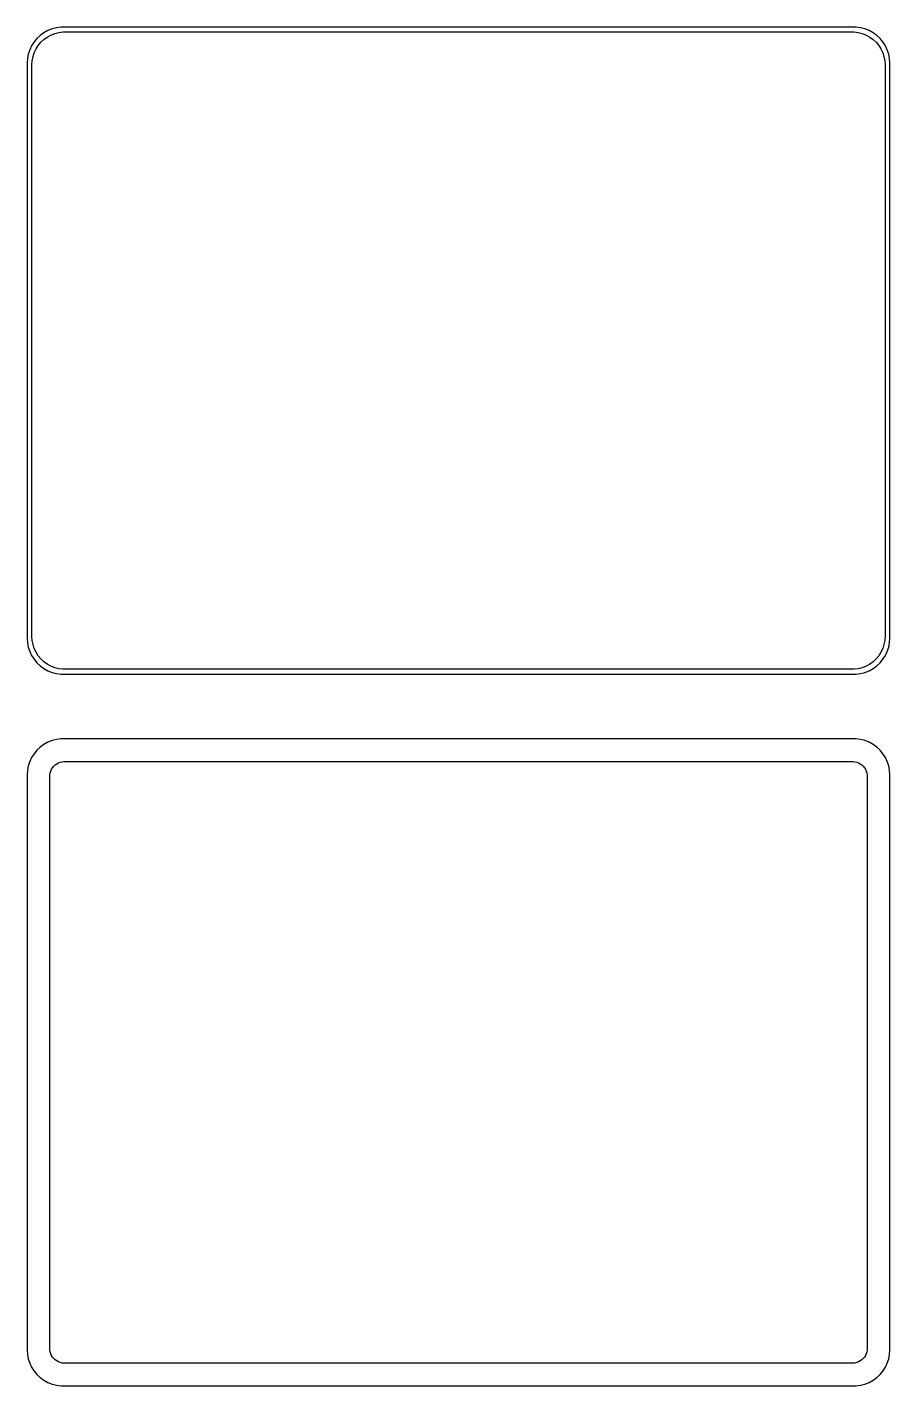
# Model space of a CAD drawing. Header units: metres. Extents: x -60 to 60, y 153 to 342.
import ezdxf

# ---------------------------------------------------------------- set-up
doc = ezdxf.new("R2010")
doc.units = ezdxf.units.M

msp = doc.modelspace()

# ---------------------------------------------------------------- linework, layer by layer
for p, q in [((-58.6448, 340.423), (-59.0451, 339.939)), ((-58.1871, 340.853), (-58.6448, 340.423)), ((-57.6791, 341.222), (-58.1871, 340.853)), ((-58.0875, 339.884), (-57.6684, 340.278)), ((-57.1289, 341.524), (-57.6791, 341.222)), ((-57.6684, 340.278), (-57.2032, 340.616)), ((-57.2032, 340.616), (-56.6994, 340.893)), ((-56.5451, 341.755), (-57.1289, 341.524)), ((-56.6994, 340.893), (-56.1648, 341.104)), ((-55.9369, 341.911), (-56.5451, 341.755)), ((-56.1648, 341.104), (-55.6079, 341.247)), ((-55.3139, 341.99), (-55.9369, 341.911)), ((-55.6079, 341.247), (-55.0375, 341.319)), ((55.3139, 341.99), (-55.3139, 341.99)), ((-55.0375, 341.319), (55.0375, 341.319)), ((55.0375, 341.319), (55.6079, 341.247)), ((55.9369, 341.911), (55.3139, 341.99)), ((55.6079, 341.247), (56.1648, 341.104)), ((56.5451, 341.755), (55.9369, 341.911)), ((56.1648, 341.104), (56.6994, 340.893)), ((57.1289, 341.524), (56.5451, 341.755)), ((56.6994, 340.893), (57.2032, 340.616)), ((57.6791, 341.222), (57.1289, 341.524)), ((57.2032, 340.616), (57.6684, 340.278)), ((57.6684, 340.278), (58.0875, 339.884)), ((58.1871, 340.853), (57.6791, 341.222)), ((58.6448, 340.423), (58.1871, 340.853)), ((59.0451, 339.939), (58.6448, 340.423)), ((-59.6489, 338.841), (-59.8429, 338.243)), ((-59.3815, 339.409), (-59.6489, 338.841)), ((-59.0451, 339.939), (-59.3815, 339.409)), ((-59.1846, 337.889), (-59.0069, 338.435)), ((-59.0069, 338.435), (-58.7621, 338.956)), ((-58.7621, 338.956), (-58.454, 339.441)), ((-58.454, 339.441), (-58.0875, 339.884)), ((58.0875, 339.884), (58.454, 339.441)), ((58.454, 339.441), (58.7621, 338.956)), ((58.7621, 338.956), (59.0069, 338.435)), ((59.0069, 338.435), (59.1846, 337.889)), ((59.3815, 339.409), (59.0451, 339.939)), ((59.6489, 338.841), (59.3815, 339.409)), ((59.8429, 338.243), (59.6489, 338.841)), ((-59.9606, 337.627), (-60, 337)), ((-60, 337), (-60, 257)), ((-59.8429, 338.243), (-59.9606, 337.627)), ((-59.3284, 336.75), (-59.2923, 337.324)), ((-59.3284, 257.25), (-59.3284, 336.75)), ((-59.2923, 337.324), (-59.1846, 337.889)), ((59.1846, 337.889), (59.2923, 337.324)), ((59.2923, 337.324), (59.3284, 336.75)), ((59.3284, 336.75), (59.3284, 257.25)), ((59.9606, 337.627), (59.8429, 338.243)), ((60, 337), (59.9606, 337.627)), ((60, 257), (60, 337)), ((-59.2923, 256.676), (-59.3284, 257.25)), ((59.3284, 257.25), (59.2923, 256.676)), ((-60, 257), (-59.9606, 256.373)), ((-59.9606, 256.373), (-59.8429, 255.757)), ((-59.8429, 255.757), (-59.6489, 255.159)), ((-59.6489, 255.159), (-59.3815, 254.591)), ((-59.1846, 256.111), (-59.2923, 256.676)), ((-59.0069, 255.565), (-59.1846, 256.111)), ((-58.7621, 255.044), (-59.0069, 255.565)), ((59.0069, 255.565), (58.7621, 255.044)), ((59.1846, 256.111), (59.0069, 255.565)), ((59.2923, 256.676), (59.1846, 256.111)), ((59.3815, 254.591), (59.6489, 255.159)), ((59.6489, 255.159), (59.8429, 255.757)), ((59.8429, 255.757), (59.9606, 256.373)), ((59.9606, 256.373), (60, 257)), ((-59.3815, 254.591), (-59.0451, 254.061)), ((-59.0451, 254.061), (-58.6448, 253.577)), ((-58.454, 254.559), (-58.7621, 255.044)), ((-58.6448, 253.577), (-58.1871, 253.147)), ((-58.0875, 254.116), (-58.454, 254.559)), ((-57.6684, 253.722), (-58.0875, 254.116)), ((-57.2032, 253.384), (-57.6684, 253.722)), ((-56.6994, 253.107), (-57.2032, 253.384)), ((57.2032, 253.384), (56.6994, 253.107)), ((57.6684, 253.722), (57.2032, 253.384)), ((58.0875, 254.116), (57.6684, 253.722)), ((58.454, 254.559), (58.0875, 254.116)), ((58.1871, 253.147), (58.6448, 253.577)), ((58.7621, 255.044), (58.454, 254.559)), ((58.6448, 253.577), (59.0451, 254.061)), ((59.0451, 254.061), (59.3815, 254.591)), ((-58.1871, 253.147), (-57.6791, 252.778)), ((-57.6791, 252.778), (-57.1289, 252.476)), ((-57.1289, 252.476), (-56.5451, 252.245)), ((-56.1648, 252.896), (-56.6994, 253.107)), ((-56.5451, 252.245), (-55.9369, 252.089)), ((-55.6079, 252.753), (-56.1648, 252.896)), ((-55.9369, 252.089), (-55.3139, 252.01)), ((-55.0375, 252.681), (-55.6079, 252.753)), ((-55.3139, 252.01), (55.3139, 252.01)), ((55.0375, 252.681), (-55.0375, 252.681)), ((55.6079, 252.753), (55.0375, 252.681)), ((55.3139, 252.01), (55.9369, 252.089)), ((56.1648, 252.896), (55.6079, 252.753)), ((55.9369, 252.089), (56.5451, 252.245)), ((56.6994, 253.107), (56.1648, 252.896)), ((56.5451, 252.245), (57.1289, 252.476)), ((57.1289, 252.476), (57.6791, 252.778)), ((57.6791, 252.778), (58.1871, 253.147)), ((-57.6791, 242.222), (-58.1871, 241.853)), ((-57.1289, 242.524), (-57.6791, 242.222)), ((-56.5451, 242.755), (-57.1289, 242.524)), ((-55.9369, 242.911), (-56.5451, 242.755)), ((-55.3139, 242.99), (-55.9369, 242.911)), ((55.3139, 242.99), (-55.3139, 242.99)), ((55.9369, 242.911), (55.3139, 242.99)), ((56.5451, 242.755), (55.9369, 242.911)), ((57.1289, 242.524), (56.5451, 242.755)), ((57.6791, 242.222), (57.1289, 242.524)), ((58.1871, 241.853), (57.6791, 242.222)), ((-59.3815, 240.409), (-59.6489, 239.841)), ((-59.0451, 240.939), (-59.3815, 240.409)), ((-58.6448, 241.423), (-59.0451, 240.939)), ((-58.1871, 241.853), (-58.6448, 241.423)), ((58.6448, 241.423), (58.1871, 241.853)), ((59.0451, 240.939), (58.6448, 241.423)), ((59.3815, 240.409), (59.0451, 240.939)), ((59.6489, 239.841), (59.3815, 240.409)), ((-59.9606, 238.627), (-60, 238)), ((-59.8429, 239.243), (-59.9606, 238.627)), ((-59.6489, 239.841), (-59.8429, 239.243)), ((-56.843, 238.014), (-56.7934, 238.275)), ((-56.7934, 238.275), (-56.7115, 238.527)), ((-56.7115, 238.527), (-56.5987, 238.766)), ((-56.5987, 238.766), (-56.4567, 238.99)), ((-56.4567, 238.99), (-56.2879, 239.194)), ((-56.2879, 239.194), (-56.0947, 239.375)), ((-56.0947, 239.375), (-55.8804, 239.531)), ((-55.8804, 239.531), (-55.6482, 239.659)), ((-55.6482, 239.659), (-55.4019, 239.756)), ((-55.4019, 239.756), (-55.1453, 239.822)), ((-55.1453, 239.822), (-54.8825, 239.855)), ((-54.8825, 239.855), (54.8825, 239.855)), ((54.8825, 239.855), (55.1453, 239.822)), ((55.1453, 239.822), (55.4019, 239.756)), ((55.4019, 239.756), (55.6482, 239.659)), ((55.6482, 239.659), (55.8804, 239.531)), ((55.8804, 239.531), (56.0947, 239.375)), ((56.0947, 239.375), (56.2879, 239.194)), ((56.2879, 239.194), (56.4567, 238.99)), ((56.4567, 238.99), (56.5987, 238.766)), ((56.5987, 238.766), (56.7115, 238.527)), ((56.7115, 238.527), (56.7934, 238.275)), ((56.7934, 238.275), (56.843, 238.014)), ((59.8429, 239.243), (59.6489, 239.841)), ((59.9606, 238.627), (59.8429, 239.243)), ((60, 238), (59.9606, 238.627)), ((-60, 238), (-60, 158)), ((-56.8596, 237.75), (-56.843, 238.014)), ((-56.8596, 158.25), (-56.8596, 237.75)), ((56.843, 238.014), (56.8596, 237.75)), ((56.8596, 237.75), (56.8596, 158.25)), ((60, 158), (60, 238)), ((-60, 158), (-59.9606, 157.373)), ((-59.9606, 157.373), (-59.8429, 156.757)), ((-56.843, 157.986), (-56.8596, 158.25)), ((-56.7934, 157.725), (-56.843, 157.986)), ((-56.7115, 157.473), (-56.7934, 157.725)), ((-56.5987, 157.234), (-56.7115, 157.473)), ((-56.4567, 157.01), (-56.5987, 157.234)), ((-56.2879, 156.806), (-56.4567, 157.01)), ((56.4567, 157.01), (56.2879, 156.806)), ((56.5987, 157.234), (56.4567, 157.01)), ((56.7115, 157.473), (56.5987, 157.234)), ((56.7934, 157.725), (56.7115, 157.473)), ((56.843, 157.986), (56.7934, 157.725)), ((56.8596, 158.25), (56.843, 157.986)), ((59.8429, 156.757), (59.9606, 157.373)), ((59.9606, 157.373), (60, 158)), ((-59.8429, 156.757), (-59.6489, 156.159)), ((-59.6489, 156.159), (-59.3815, 155.591)), ((-59.3815, 155.591), (-59.0451, 155.061)), ((-59.0451, 155.061), (-58.6448, 154.577)), ((-56.0947, 156.625), (-56.2879, 156.806)), ((-55.8804, 156.469), (-56.0947, 156.625)), ((-55.6482, 156.341), (-55.8804, 156.469)), ((-55.4019, 156.244), (-55.6482, 156.341)), ((-55.1453, 156.178), (-55.4019, 156.244)), ((-54.8825, 156.145), (-55.1453, 156.178)), ((54.8825, 156.145), (-54.8825, 156.145)), ((55.1453, 156.178), (54.8825, 156.145)), ((55.4019, 156.244), (55.1453, 156.178)), ((55.6482, 156.341), (55.4019, 156.244)), ((55.8804, 156.469), (55.6482, 156.341)), ((56.0947, 156.625), (55.8804, 156.469)), ((56.2879, 156.806), (56.0947, 156.625)), ((58.6448, 154.577), (59.0451, 155.061)), ((59.0451, 155.061), (59.3815, 155.591)), ((59.3815, 155.591), (59.6489, 156.159)), ((59.6489, 156.159), (59.8429, 156.757)), ((-58.6448, 154.577), (-58.1871, 154.147)), ((-58.1871, 154.147), (-57.6791, 153.778)), ((-57.6791, 153.778), (-57.1289, 153.476)), ((-57.1289, 153.476), (-56.5451, 153.245)), ((-56.5451, 153.245), (-55.9369, 153.089)), ((-55.9369, 153.089), (-55.3139, 153.01)), ((55.3139, 153.01), (55.9369, 153.089)), ((55.9369, 153.089), (56.5451, 153.245)), ((56.5451, 153.245), (57.1289, 153.476)), ((57.1289, 153.476), (57.6791, 153.778)), ((57.6791, 153.778), (58.1871, 154.147)), ((58.1871, 154.147), (58.6448, 154.577)), ((-55.3139, 153.01), (55.3139, 153.01))]:
    msp.add_line(p, q)

doc.saveas('drawing.dxf')
